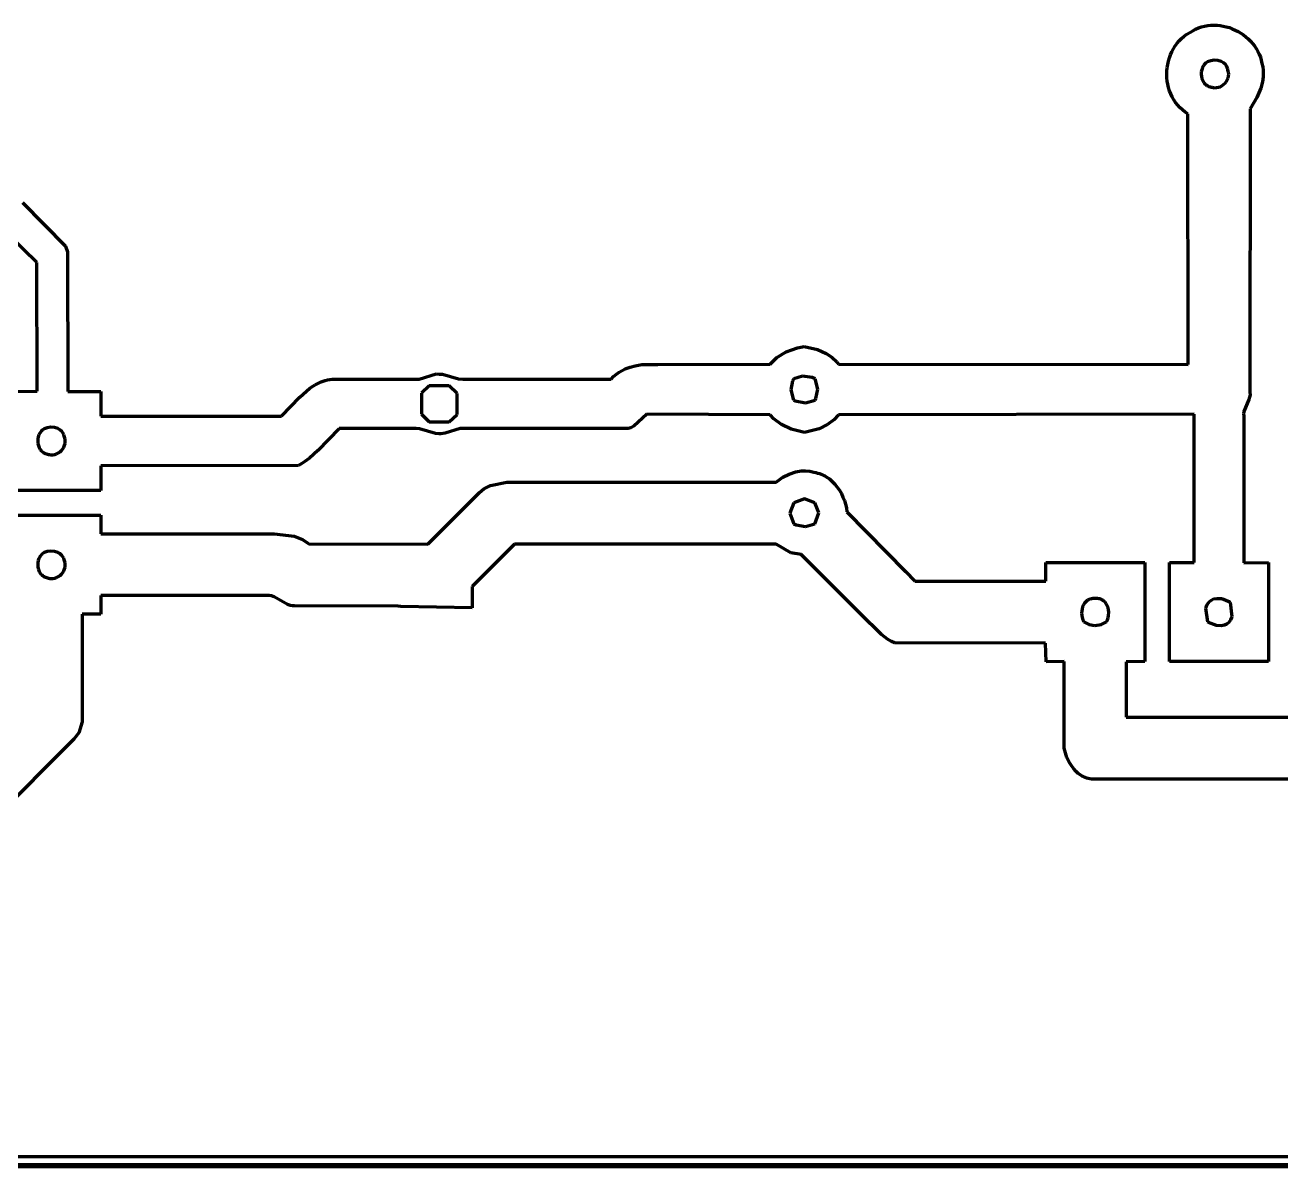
# Model space of a CAD drawing. Header units: millimetres. Extents: x 0 to 18.8, y 0 to 13.5.
# Drawn here: x 8.342 to 12.569, y 0 to 3.845 of the extents above; entities that cross this region are included whole.
import ezdxf

# ---------------------------------------------------------------- set-up
doc = ezdxf.new("R2010")
doc.units = ezdxf.units.MM
doc.layers.add('color#000000ff', color=7, linetype='CONTINUOUS', lineweight=100)
doc.layers.add('color#ffffffff', color=7, linetype='CONTINUOUS', lineweight=100)

msp = doc.modelspace()

# ---------------------------------------------------------------- linework, layer by layer
at = {"layer": 'color#000000ff'}
for p, q in [((12.2353, 3.8001), (12.244, 3.8074)), ((12.244, 3.8074), (12.2534, 3.8141)), ((12.2534, 3.8141), (12.2635, 3.82)), ((12.2635, 3.82), (12.2728, 3.826)), ((12.2728, 3.826), (12.2824, 3.8311)), ((12.2824, 3.8311), (12.2923, 3.8354)), ((12.2923, 3.8354), (12.3023, 3.8388)), ((12.3023, 3.8388), (12.3126, 3.8415)), ((12.3126, 3.8415), (12.323, 3.8433)), ((12.323, 3.8433), (12.3335, 3.8445)), ((12.3335, 3.8445), (12.344, 3.8448)), ((12.344, 3.8448), (12.3545, 3.8445)), ((12.3545, 3.8445), (12.3651, 3.8434)), ((12.3651, 3.8434), (12.3755, 3.8417)), ((12.3755, 3.8417), (12.3858, 3.8392)), ((12.3858, 3.8392), (12.396, 3.8362)), ((12.396, 3.8362), (12.406, 3.8325)), ((12.406, 3.8325), (12.4158, 3.8282)), ((12.4158, 3.8282), (12.4253, 3.8234)), ((12.4253, 3.8234), (12.4345, 3.818)), ((12.4345, 3.818), (12.4433, 3.812)), ((12.4433, 3.812), (12.4517, 3.8055)), ((12.4517, 3.8055), (12.4597, 3.7985)), ((12.2023, 3.7553), (12.2075, 3.7652)), ((12.2075, 3.7652), (12.2134, 3.7746)), ((12.2134, 3.7746), (12.22, 3.7837)), ((12.22, 3.7837), (12.2273, 3.7922)), ((12.2273, 3.7922), (12.2353, 3.8001)), ((12.4597, 3.7985), (12.4673, 3.791)), ((12.4673, 3.791), (12.4743, 3.783)), ((12.4743, 3.783), (12.4808, 3.7746)), ((12.4808, 3.7746), (12.4866, 3.7658)), ((12.4866, 3.7658), (12.4919, 3.7565)), ((12.1885, 3.7127), (12.1909, 3.7237)), ((12.1909, 3.7237), (12.194, 3.7345)), ((12.194, 3.7345), (12.1978, 3.745)), ((12.1978, 3.745), (12.2023, 3.7553)), ((12.3224, 3.7211), (12.3192, 3.719)), ((12.3334, 3.725), (12.3224, 3.7211)), ((12.3452, 3.7265), (12.3334, 3.725)), ((12.3572, 3.7256), (12.3452, 3.7265)), ((12.3685, 3.7221), (12.3572, 3.7256)), ((12.376, 3.7179), (12.3685, 3.7221)), ((12.4919, 3.7565), (12.4964, 3.7469)), ((12.4964, 3.7469), (12.5003, 3.7369)), ((12.5003, 3.7369), (12.5034, 3.7265)), ((12.5034, 3.7265), (12.5057, 3.7159)), ((12.1856, 3.679), (12.1859, 3.6903)), ((12.186, 3.6677), (12.1856, 3.679)), ((12.1859, 3.6903), (12.1868, 3.7015)), ((12.1868, 3.7015), (12.1885, 3.7127)), ((12.3016, 3.6872), (12.3012, 3.6796)), ((12.3012, 3.6796), (12.3019, 3.6721)), ((12.303, 3.6946), (12.3016, 3.6872)), ((12.3054, 3.7017), (12.303, 3.6946)), ((12.3089, 3.7083), (12.3054, 3.7017)), ((12.3111, 3.7113), (12.3089, 3.7083)), ((12.3135, 3.7141), (12.3111, 3.7113)), ((12.3162, 3.7167), (12.3135, 3.7141)), ((12.3192, 3.719), (12.3162, 3.7167)), ((12.3825, 3.7122), (12.376, 3.7179)), ((12.386, 3.7077), (12.3825, 3.7122)), ((12.3887, 3.7025), (12.386, 3.7077)), ((12.3907, 3.6967), (12.3887, 3.7025)), ((12.3913, 3.6936), (12.3907, 3.6967)), ((12.3924, 3.6901), (12.3913, 3.6936)), ((12.3931, 3.6866), (12.3924, 3.6901)), ((12.3938, 3.6797), (12.3931, 3.6866)), ((12.3932, 3.6729), (12.3938, 3.6797)), ((12.5057, 3.7159), (12.5083, 3.7044)), ((12.5083, 3.7044), (12.5098, 3.6931)), ((12.5098, 3.6931), (12.5103, 3.6819)), ((12.5103, 3.6819), (12.5099, 3.6707)), ((12.1871, 3.6565), (12.186, 3.6677)), ((12.189, 3.6454), (12.1871, 3.6565)), ((12.1916, 3.6345), (12.189, 3.6454)), ((12.3019, 3.6721), (12.3036, 3.6648)), ((12.3036, 3.6648), (12.3063, 3.6579)), ((12.3063, 3.6579), (12.31, 3.6516)), ((12.31, 3.6516), (12.3123, 3.6487)), ((12.3123, 3.6487), (12.3148, 3.6461)), ((12.3148, 3.6461), (12.3175, 3.6437)), ((12.3175, 3.6437), (12.3205, 3.6416)), ((12.3205, 3.6416), (12.3237, 3.6398)), ((12.3237, 3.6398), (12.3272, 3.6383)), ((12.3272, 3.6383), (12.3309, 3.6371)), ((12.3309, 3.6371), (12.3349, 3.6364)), ((12.3349, 3.6364), (12.3384, 3.6353)), ((12.3589, 3.6353), (12.3652, 3.6375)), ((12.3652, 3.6375), (12.3712, 3.6406)), ((12.3712, 3.6406), (12.3766, 3.6445)), ((12.3766, 3.6445), (12.3815, 3.6491)), ((12.3815, 3.6491), (12.3857, 3.6543)), ((12.3857, 3.6543), (12.3891, 3.6601)), ((12.3891, 3.6601), (12.3917, 3.6663)), ((12.3917, 3.6663), (12.3932, 3.6729)), ((12.5075, 3.6542), (12.5018, 3.6327)), ((12.5099, 3.6707), (12.5075, 3.6542)), ((12.1948, 3.6237), (12.1916, 3.6345)), ((12.1988, 3.6133), (12.1948, 3.6237)), ((12.2035, 3.6032), (12.1988, 3.6133)), ((12.209, 3.5934), (12.2035, 3.6032)), ((12.2151, 3.5841), (12.209, 3.5934)), ((12.3384, 3.6353), (12.3419, 3.6346)), ((12.3419, 3.6346), (12.3453, 3.6341)), ((12.3453, 3.6341), (12.3522, 3.6342)), ((12.3522, 3.6342), (12.3589, 3.6353)), ((12.4887, 3.6015), (12.466, 3.5625)), ((12.5018, 3.6327), (12.4887, 3.6015)), ((12.222, 3.5752), (12.2151, 3.5841)), ((12.2296, 3.5669), (12.222, 3.5752)), ((12.2379, 3.5591), (12.2296, 3.5669)), ((12.2469, 3.552), (12.2379, 3.5591)), ((12.2567, 3.5456), (12.2469, 3.552)), ((12.466, 3.5625), (12.4654, 2.609)), ((12.2569, 2.7014), (12.2567, 3.5456)), ((8.333, 3.247), (8.478, 3.1002)), ((8.3818, 3.0456), (8.2911, 3.1338)), ((8.478, 3.1002), (8.4851, 3.0814)), ((8.3827, 2.6122), (8.3818, 3.0456)), ((8.4851, 3.0814), (8.4861, 2.6111)), ((10.9037, 2.7446), (10.942, 2.7584)), ((10.942, 2.7584), (10.9646, 2.7628)), ((10.9646, 2.7628), (11.0097, 2.7524)), ((11.0097, 2.7524), (11.0387, 2.7393)), ((10.8497, 2.7035), (10.8731, 2.7255)), ((10.8731, 2.7255), (10.9037, 2.7446)), ((11.0387, 2.7393), (11.0575, 2.7265)), ((11.0575, 2.7265), (11.0744, 2.7106)), ((11.0744, 2.7106), (11.0806, 2.7034)), ((9.6685, 2.6531), (9.7259, 2.67)), ((9.7259, 2.67), (9.7358, 2.6699)), ((9.7358, 2.6699), (9.7476, 2.6697)), ((9.7476, 2.6697), (9.801, 2.6534)), ((10.3234, 2.6618), (10.3324, 2.6696)), ((10.3324, 2.6696), (10.342, 2.6764)), ((10.342, 2.6764), (10.352, 2.6823)), ((10.352, 2.6823), (10.3624, 2.6873)), ((10.3624, 2.6873), (10.3786, 2.6934)), ((10.3786, 2.6934), (10.3955, 2.6978)), ((10.3955, 2.6978), (10.4187, 2.7014)), ((10.4187, 2.7014), (10.46, 2.7023)), ((10.46, 2.7023), (10.4718, 2.7015)), ((10.4718, 2.7015), (10.8497, 2.7035)), ((11.0806, 2.7034), (12.2569, 2.7014)), ((9.2894, 2.6124), (9.3009, 2.6217)), ((9.3009, 2.6217), (9.3129, 2.6301)), ((9.3129, 2.6301), (9.3191, 2.6339)), ((9.3191, 2.6339), (9.3254, 2.6374)), ((9.3254, 2.6374), (9.332, 2.6406)), ((9.332, 2.6406), (9.3387, 2.6435)), ((9.3387, 2.6435), (9.3456, 2.646)), ((9.3456, 2.646), (9.3527, 2.6482)), ((9.3527, 2.6482), (9.36, 2.65)), ((9.36, 2.65), (9.3675, 2.6513)), ((9.3675, 2.6513), (9.3753, 2.6522)), ((9.3753, 2.6522), (9.6685, 2.6531)), ((9.7023, 2.6302), (9.6761, 2.6049)), ((9.77, 2.6301), (9.7023, 2.6302)), ((9.7963, 2.6047), (9.77, 2.6301)), ((9.801, 2.6534), (9.8157, 2.6523)), ((9.8157, 2.6523), (9.8188, 2.6526)), ((9.8188, 2.6526), (10.3149, 2.6531)), ((10.3149, 2.6531), (10.3234, 2.6618)), ((10.9259, 2.6466), (10.9201, 2.6168)), ((10.9294, 2.6539), (10.9259, 2.6466)), ((10.959, 2.663), (10.9294, 2.6539)), ((10.9914, 2.6584), (10.959, 2.663)), ((11.0013, 2.654), (10.9914, 2.6584)), ((11.0103, 2.6193), (11.0013, 2.654)), ((8.264, 2.6111), (8.3827, 2.6122)), ((8.4861, 2.6111), (8.5972, 2.6111)), ((8.5972, 2.6111), (8.5972, 2.5278)), ((9.2049, 2.5278), (9.2675, 2.592)), ((9.2675, 2.592), (9.2894, 2.6124)), ((9.6761, 2.6049), (9.676, 2.5342)), ((9.7962, 2.5341), (9.7963, 2.6047)), ((10.9201, 2.6168), (10.9293, 2.5821)), ((10.9293, 2.5821), (10.9342, 2.5797)), ((10.9342, 2.5797), (10.969, 2.5731)), ((10.969, 2.5731), (11.0012, 2.5821)), ((11.0012, 2.5821), (11.0036, 2.587)), ((11.0036, 2.587), (11.0103, 2.6193)), ((12.4613, 2.5838), (12.4449, 2.5441)), ((12.4655, 2.6003), (12.4613, 2.5838)), ((12.4654, 2.609), (12.4655, 2.6003)), ((12.4449, 2.5441), (12.444, 2.5355)), ((8.5972, 2.5278), (9.2049, 2.5278)), ((9.676, 2.5342), (9.7022, 2.5087)), ((9.7022, 2.5087), (9.77, 2.5087)), ((9.77, 2.5087), (9.7962, 2.5341)), ((10.3916, 2.4946), (10.3808, 2.4892)), ((10.435, 2.5352), (10.3916, 2.4946)), ((10.85, 2.5325), (10.435, 2.5352)), ((10.8629, 2.5192), (10.85, 2.5325)), ((10.8885, 2.5), (10.8629, 2.5192)), ((10.9212, 2.4842), (10.8885, 2.5)), ((11.0431, 2.4996), (11.0148, 2.4856)), ((11.0648, 2.5159), (11.0431, 2.4996)), ((11.0808, 2.5329), (11.0648, 2.5159)), ((12.2777, 2.5348), (11.0808, 2.5329)), ((12.2777, 2.0347), (12.2777, 2.5348)), ((12.444, 2.5355), (12.4443, 2.5296)), ((12.4443, 2.5296), (12.4446, 2.0346)), ((8.3864, 2.4588), (8.3849, 2.4514)), ((8.3889, 2.4659), (8.3864, 2.4588)), ((8.3924, 2.4724), (8.3889, 2.4659)), ((8.3946, 2.4754), (8.3924, 2.4724)), ((8.397, 2.4782), (8.3946, 2.4754)), ((8.3997, 2.4807), (8.397, 2.4782)), ((8.4027, 2.483), (8.3997, 2.4807)), ((8.4059, 2.4851), (8.4027, 2.483)), ((8.4169, 2.489), (8.4059, 2.4851)), ((8.4288, 2.4905), (8.4169, 2.489)), ((8.4408, 2.4894), (8.4288, 2.4905)), ((8.4521, 2.4859), (8.4408, 2.4894)), ((8.4596, 2.4816), (8.4521, 2.4859)), ((8.466, 2.4759), (8.4596, 2.4816)), ((8.4695, 2.4713), (8.466, 2.4759)), ((8.4722, 2.4661), (8.4695, 2.4713)), ((8.4741, 2.4603), (8.4722, 2.4661)), ((8.4747, 2.4571), (8.4741, 2.4603)), ((8.4758, 2.4536), (8.4747, 2.4571)), ((8.4765, 2.4501), (8.4758, 2.4536)), ((9.3992, 2.4862), (9.3271, 2.4124)), ((9.6526, 2.4863), (9.3992, 2.4862)), ((9.6586, 2.4868), (9.6526, 2.4863)), ((9.6703, 2.4858), (9.6586, 2.4868)), ((9.7235, 2.4693), (9.6703, 2.4858)), ((9.7354, 2.469), (9.7235, 2.4693)), ((9.7414, 2.4687), (9.7354, 2.469)), ((9.7558, 2.4708), (9.7414, 2.4687)), ((9.8063, 2.4864), (9.7558, 2.4708)), ((9.8183, 2.4863), (9.8063, 2.4864)), ((10.3622, 2.4863), (9.8183, 2.4863)), ((10.3655, 2.4862), (10.3622, 2.4863)), ((10.3719, 2.4868), (10.3655, 2.4862)), ((10.3808, 2.4892), (10.3719, 2.4868)), ((10.9659, 2.4734), (10.9212, 2.4842)), ((10.9705, 2.474), (10.9659, 2.4734)), ((11.0148, 2.4856), (10.9705, 2.474)), ((8.3849, 2.4514), (8.3845, 2.4439)), ((8.3845, 2.4439), (8.3852, 2.4363)), ((8.3852, 2.4363), (8.3868, 2.429)), ((8.3868, 2.429), (8.3895, 2.4221)), ((8.3895, 2.4221), (8.3931, 2.4158)), ((8.3931, 2.4158), (8.3954, 2.413)), ((8.3954, 2.413), (8.3978, 2.4103)), ((8.3978, 2.4103), (8.4005, 2.4079)), ((8.4597, 2.4081), (8.4646, 2.4127)), ((8.4646, 2.4127), (8.4688, 2.4179)), ((8.4688, 2.4179), (8.4723, 2.4237)), ((8.4723, 2.4237), (8.4749, 2.4299)), ((8.4749, 2.4299), (8.4765, 2.4364)), ((8.4771, 2.4432), (8.4765, 2.4501)), ((8.4765, 2.4364), (8.4771, 2.4432)), ((9.3271, 2.4124), (9.2991, 2.3862)), ((8.4005, 2.4079), (8.4035, 2.4058)), ((8.4035, 2.4058), (8.4067, 2.4039)), ((8.4067, 2.4039), (8.4101, 2.4024)), ((8.4101, 2.4024), (8.4138, 2.4012)), ((8.4138, 2.4012), (8.4177, 2.4004)), ((8.4177, 2.4004), (8.4212, 2.3993)), ((8.4212, 2.3993), (8.4247, 2.3985)), ((8.4247, 2.3985), (8.4282, 2.398)), ((8.4282, 2.398), (8.4351, 2.398)), ((8.4351, 2.398), (8.4418, 2.3991)), ((8.4418, 2.3991), (8.4481, 2.4012)), ((8.4481, 2.4012), (8.4541, 2.4043)), ((8.4541, 2.4043), (8.4597, 2.4081)), ((9.2734, 2.3681), (9.2622, 2.3622)), ((9.284, 2.3748), (9.2734, 2.3681)), ((9.2991, 2.3862), (9.284, 2.3748)), ((9.2622, 2.3622), (8.5972, 2.3611)), ((8.5972, 2.3611), (8.5972, 2.2778)), ((10.8928, 2.3225), (10.914, 2.3332)), ((10.914, 2.3332), (10.9365, 2.3405)), ((10.9365, 2.3405), (10.9551, 2.3435)), ((10.9551, 2.3435), (10.9692, 2.3438)), ((10.9692, 2.3438), (10.9832, 2.3424)), ((10.9832, 2.3424), (10.9925, 2.3404)), ((10.9925, 2.3404), (10.9971, 2.3391)), ((10.9971, 2.3391), (11.0037, 2.3379)), ((11.0037, 2.3379), (11.0101, 2.3363)), ((11.0101, 2.3363), (11.0163, 2.3344)), ((11.0163, 2.3344), (11.0223, 2.3322)), ((11.0223, 2.3322), (11.0281, 2.3296)), ((11.0281, 2.3296), (11.0338, 2.3267)), ((11.0338, 2.3267), (11.0393, 2.3236)), ((9.8716, 2.2709), (9.8859, 2.2828)), ((9.8859, 2.2828), (9.9089, 2.2948)), ((9.9089, 2.2948), (9.9638, 2.3054)), ((9.9638, 2.3054), (9.9712, 2.3056)), ((9.9712, 2.3056), (10.8699, 2.306)), ((10.8699, 2.306), (10.8928, 2.3225)), ((11.0393, 2.3236), (11.0446, 2.3201)), ((11.0446, 2.3201), (11.0497, 2.3164)), ((11.0497, 2.3164), (11.0593, 2.3082)), ((11.0593, 2.3082), (11.0681, 2.2991)), ((11.0681, 2.2991), (11.0762, 2.2892)), ((11.0762, 2.2892), (11.0834, 2.2786)), ((8.5972, 2.2778), (8.264, 2.2778)), ((9.6978, 2.097), (9.8716, 2.2709)), ((10.9658, 2.2499), (10.9302, 2.2364)), ((11.0001, 2.2363), (10.9658, 2.2499)), ((11.0834, 2.2786), (11.0898, 2.2674)), ((11.0898, 2.2674), (11.0953, 2.2557)), ((11.0953, 2.2557), (11.1, 2.2436)), ((11.1, 2.2436), (11.1038, 2.2313)), ((10.9302, 2.2364), (10.9168, 2.2008)), ((10.9168, 2.2008), (10.9303, 2.1656)), ((11.0138, 2.2024), (11.0001, 2.2363)), ((11.0005, 2.1656), (11.0138, 2.2024)), ((11.1038, 2.2313), (11.1067, 2.2188)), ((11.1067, 2.2188), (11.1087, 2.2062)), ((11.1087, 2.2062), (11.3054, 2.0046)), ((8.2639, 2.1944), (8.5972, 2.1944)), ((8.5972, 2.1944), (8.5973, 2.1319)), ((10.9303, 2.1656), (10.9374, 2.1621)), ((10.9374, 2.1621), (10.9689, 2.1564)), ((10.9689, 2.1564), (11.0005, 2.1656)), ((8.5973, 2.1319), (9.1805, 2.1321)), ((9.1805, 2.1321), (9.248, 2.1236)), ((9.248, 2.1236), (9.2755, 2.1124)), ((8.4168, 2.0723), (8.4058, 2.0684)), ((8.4287, 2.0738), (8.4168, 2.0723)), ((8.4407, 2.0728), (8.4287, 2.0738)), ((8.452, 2.0693), (8.4407, 2.0728)), ((9.2755, 2.1124), (9.2935, 2.1007)), ((9.2935, 2.1007), (9.2968, 2.098)), ((9.2968, 2.098), (9.6978, 2.097)), ((9.9897, 2.0972), (9.8472, 1.9548)), ((10.87, 2.0968), (9.9897, 2.0972)), ((10.9197, 2.0676), (10.87, 2.0968)), ((8.3849, 2.0346), (8.3846, 2.027)), ((8.3864, 2.042), (8.3849, 2.0346)), ((8.3888, 2.0491), (8.3864, 2.042)), ((8.3924, 2.0556), (8.3888, 2.0491)), ((8.3945, 2.0586), (8.3924, 2.0556)), ((8.3969, 2.0614), (8.3945, 2.0586)), ((8.3996, 2.064), (8.3969, 2.0614)), ((8.4026, 2.0663), (8.3996, 2.064)), ((8.4058, 2.0684), (8.4026, 2.0663)), ((8.4595, 2.065), (8.452, 2.0693)), ((8.4659, 2.0593), (8.4595, 2.065)), ((8.4694, 2.0548), (8.4659, 2.0593)), ((8.4722, 2.0496), (8.4694, 2.0548)), ((8.474, 2.0438), (8.4722, 2.0496)), ((8.4747, 2.0406), (8.474, 2.0438)), ((8.4757, 2.0371), (8.4747, 2.0406)), ((8.4765, 2.0336), (8.4757, 2.0371)), ((8.4771, 2.0267), (8.4765, 2.0336)), ((10.9548, 2.0616), (10.9197, 2.0676)), ((11.1548, 1.8629), (10.9548, 2.0616)), ((11.7777, 1.9722), (11.7778, 2.0347)), ((11.7778, 2.0347), (12.1111, 2.0347)), ((12.1111, 2.0347), (12.1117, 1.7023)), ((12.1945, 1.7014), (12.1945, 2.0347)), ((12.1945, 2.0347), (12.2777, 2.0347)), ((12.4446, 2.0346), (12.5278, 2.0347)), ((12.5278, 2.0347), (12.5277, 1.7014)), ((8.3846, 2.027), (8.3852, 2.0195)), ((8.3852, 2.0195), (8.3869, 2.0122)), ((8.3869, 2.0122), (8.3896, 2.0053)), ((8.3896, 2.0053), (8.3932, 1.999)), ((8.3932, 1.999), (8.3955, 1.9961)), ((8.3955, 1.9961), (8.3979, 1.9935)), ((8.3979, 1.9935), (8.4006, 1.9911)), ((8.4006, 1.9911), (8.4036, 1.989)), ((8.4036, 1.989), (8.4068, 1.9872)), ((8.4068, 1.9872), (8.4103, 1.9856)), ((8.4483, 1.9846), (8.4543, 1.9877)), ((8.4543, 1.9877), (8.4598, 1.9916)), ((8.4598, 1.9916), (8.4647, 1.9962)), ((8.4647, 1.9962), (8.4689, 2.0014)), ((8.4689, 2.0014), (8.4724, 2.0072)), ((8.4724, 2.0072), (8.4749, 2.0134)), ((8.4749, 2.0134), (8.4765, 2.0199)), ((8.4765, 2.0199), (8.4771, 2.0267)), ((11.3054, 2.0046), (11.3368, 1.9722)), ((8.4103, 1.9856), (8.414, 1.9845)), ((8.414, 1.9845), (8.4179, 1.9837)), ((8.4179, 1.9837), (8.4214, 1.9826)), ((8.4214, 1.9826), (8.4249, 1.9818)), ((8.4249, 1.9818), (8.4284, 1.9814)), ((8.4284, 1.9814), (8.4353, 1.9814)), ((8.4353, 1.9814), (8.442, 1.9825)), ((8.442, 1.9825), (8.4483, 1.9846)), ((9.8472, 1.9548), (9.8472, 1.882)), ((11.3368, 1.9722), (11.7777, 1.9722)), ((8.5973, 1.9237), (8.5972, 1.8612)), ((9.1533, 1.924), (8.5973, 1.9237)), ((9.157, 1.9243), (9.1533, 1.924)), ((9.1642, 1.924), (9.157, 1.9243)), ((9.1711, 1.9227), (9.1642, 1.924)), ((9.181, 1.9192), (9.1711, 1.9227)), ((9.2249, 1.8942), (9.181, 1.9192)), ((11.9135, 1.9037), (11.9088, 1.8985)), ((11.9161, 1.9059), (11.9135, 1.9037)), ((11.9189, 1.9079), (11.9161, 1.9059)), ((11.9219, 1.9097), (11.9189, 1.9079)), ((11.9251, 1.9112), (11.9219, 1.9097)), ((11.9286, 1.9123), (11.9251, 1.9112)), ((11.9322, 1.9132), (11.9286, 1.9123)), ((11.936, 1.9137), (11.9322, 1.9132)), ((11.9401, 1.9139), (11.936, 1.9137)), ((11.9443, 1.9137), (11.9401, 1.9139)), ((11.9485, 1.9139), (11.9443, 1.9137)), ((11.9526, 1.9138), (11.9485, 1.9139)), ((11.9564, 1.9133), (11.9526, 1.9138)), ((11.9601, 1.9124), (11.9564, 1.9133)), ((11.9635, 1.9113), (11.9601, 1.9124)), ((11.9668, 1.9098), (11.9635, 1.9113)), ((11.9698, 1.908), (11.9668, 1.9098)), ((11.9726, 1.906), (11.9698, 1.908)), ((11.9776, 1.9013), (11.9726, 1.906)), ((12.3284, 1.9026), (12.3243, 1.8982)), ((12.3353, 1.9077), (12.3284, 1.9026)), ((12.3428, 1.9112), (12.3353, 1.9077)), ((12.3536, 1.9134), (12.3428, 1.9112)), ((12.3705, 1.9125), (12.3536, 1.9134)), ((12.3971, 1.902), (12.3705, 1.9125)), ((8.5347, 1.861), (8.5345, 1.4992)), ((8.5972, 1.8612), (8.5347, 1.861)), ((9.235, 1.8907), (9.2249, 1.8942)), ((9.242, 1.8894), (9.235, 1.8907)), ((9.2493, 1.8891), (9.242, 1.8894)), ((9.5983, 1.8886), (9.2493, 1.8891)), ((9.6068, 1.8875), (9.5983, 1.8886)), ((9.8472, 1.882), (9.6068, 1.8875)), ((11.2249, 1.7926), (11.1548, 1.8629)), ((11.8989, 1.8718), (11.8985, 1.8643)), ((11.8985, 1.8643), (11.8991, 1.8568)), ((11.9001, 1.8791), (11.8989, 1.8718)), ((11.9021, 1.8861), (11.9001, 1.8791)), ((11.9051, 1.8926), (11.9021, 1.8861)), ((11.9088, 1.8985), (11.9051, 1.8926)), ((11.9818, 1.8957), (11.9776, 1.9013)), ((11.9852, 1.8895), (11.9818, 1.8957)), ((11.9877, 1.8827), (11.9852, 1.8895)), ((11.9893, 1.8755), (11.9877, 1.8827)), ((11.9901, 1.868), (11.9893, 1.8755)), ((11.9896, 1.8567), (11.9901, 1.868)), ((12.32, 1.8922), (12.3159, 1.8817)), ((12.3159, 1.8817), (12.3228, 1.8355)), ((12.3243, 1.8982), (12.32, 1.8922)), ((12.3995, 1.9006), (12.3971, 1.902)), ((12.4056, 1.8526), (12.3995, 1.9006)), ((11.8991, 1.8568), (11.9005, 1.8495)), ((11.9005, 1.8495), (11.9028, 1.8423)), ((11.9028, 1.8423), (11.906, 1.8356)), ((11.906, 1.8356), (11.9238, 1.8266)), ((11.9238, 1.8266), (11.9429, 1.8233)), ((11.9429, 1.8233), (11.9647, 1.8265)), ((11.9647, 1.8265), (11.9827, 1.8354)), ((11.9827, 1.8354), (11.9859, 1.8422)), ((11.9859, 1.8422), (11.9882, 1.8493)), ((11.9882, 1.8493), (11.9896, 1.8567)), ((12.3228, 1.8355), (12.3252, 1.834)), ((12.3252, 1.834), (12.3517, 1.8237)), ((12.3517, 1.8237), (12.3686, 1.8228)), ((12.3686, 1.8228), (12.3794, 1.8251)), ((12.3794, 1.8251), (12.387, 1.8286)), ((12.387, 1.8286), (12.3939, 1.8337)), ((12.3939, 1.8337), (12.3981, 1.8381)), ((12.3981, 1.8381), (12.401, 1.8421)), ((12.401, 1.8421), (12.4056, 1.8526)), ((11.2456, 1.777), (11.2249, 1.7926)), ((11.2592, 1.7694), (11.2456, 1.777)), ((11.2689, 1.7652), (11.2592, 1.7694)), ((11.7774, 1.7639), (11.2689, 1.7652)), ((11.7789, 1.7007), (11.7774, 1.7639)), ((11.8402, 1.7017), (11.7789, 1.7007)), ((11.8403, 1.4102), (11.8402, 1.7017)), ((12.1117, 1.7023), (12.0486, 1.701)), ((12.0486, 1.701), (12.0486, 1.5139)), ((12.5277, 1.7014), (12.1945, 1.7014)), ((8.5345, 1.4992), (8.5231, 1.4619)), ((12.0486, 1.5139), (17.6493, 1.5139)), ((8.5058, 1.4399), (7.9327, 0.8664)), ((8.5231, 1.4619), (8.5058, 1.4399)), ((11.844, 1.3944), (11.8403, 1.4102)), ((11.8494, 1.3786), (11.844, 1.3944)), ((11.8566, 1.3634), (11.8494, 1.3786)), ((11.8653, 1.3491), (11.8566, 1.3634)), ((11.872, 1.3402), (11.8653, 1.3491)), ((11.8794, 1.3321), (11.872, 1.3402)), ((11.8875, 1.3249), (11.8794, 1.3321)), ((11.8963, 1.3186), (11.8875, 1.3249)), ((11.9009, 1.3158), (11.8963, 1.3186)), ((11.9057, 1.3133), (11.9009, 1.3158)), ((11.9106, 1.3112), (11.9057, 1.3133)), ((11.9157, 1.3093), (11.9106, 1.3112)), ((11.9209, 1.3078), (11.9157, 1.3093)), ((11.9263, 1.3067), (11.9209, 1.3078)), ((11.9319, 1.3059), (11.9263, 1.3067)), ((11.9376, 1.3055), (11.9319, 1.3059)), ((11.9434, 1.3054), (11.9376, 1.3055)), ((17.6392, 1.3055), (11.9434, 1.3054)), ((18.7777, 0.007), (0, 0.007)), ((0.0279, 0.0346), (18.7499, 0.0346))]:
    msp.add_line(p, q, dxfattribs=at)
at = {"layer": 'color#ffffffff'}
for p, q in [((0, 0.007), (18.7777, 0.007)), ((18.7917, 0), (0, 0))]:
    msp.add_line(p, q, dxfattribs=at)

doc.saveas('drawing.dxf')
